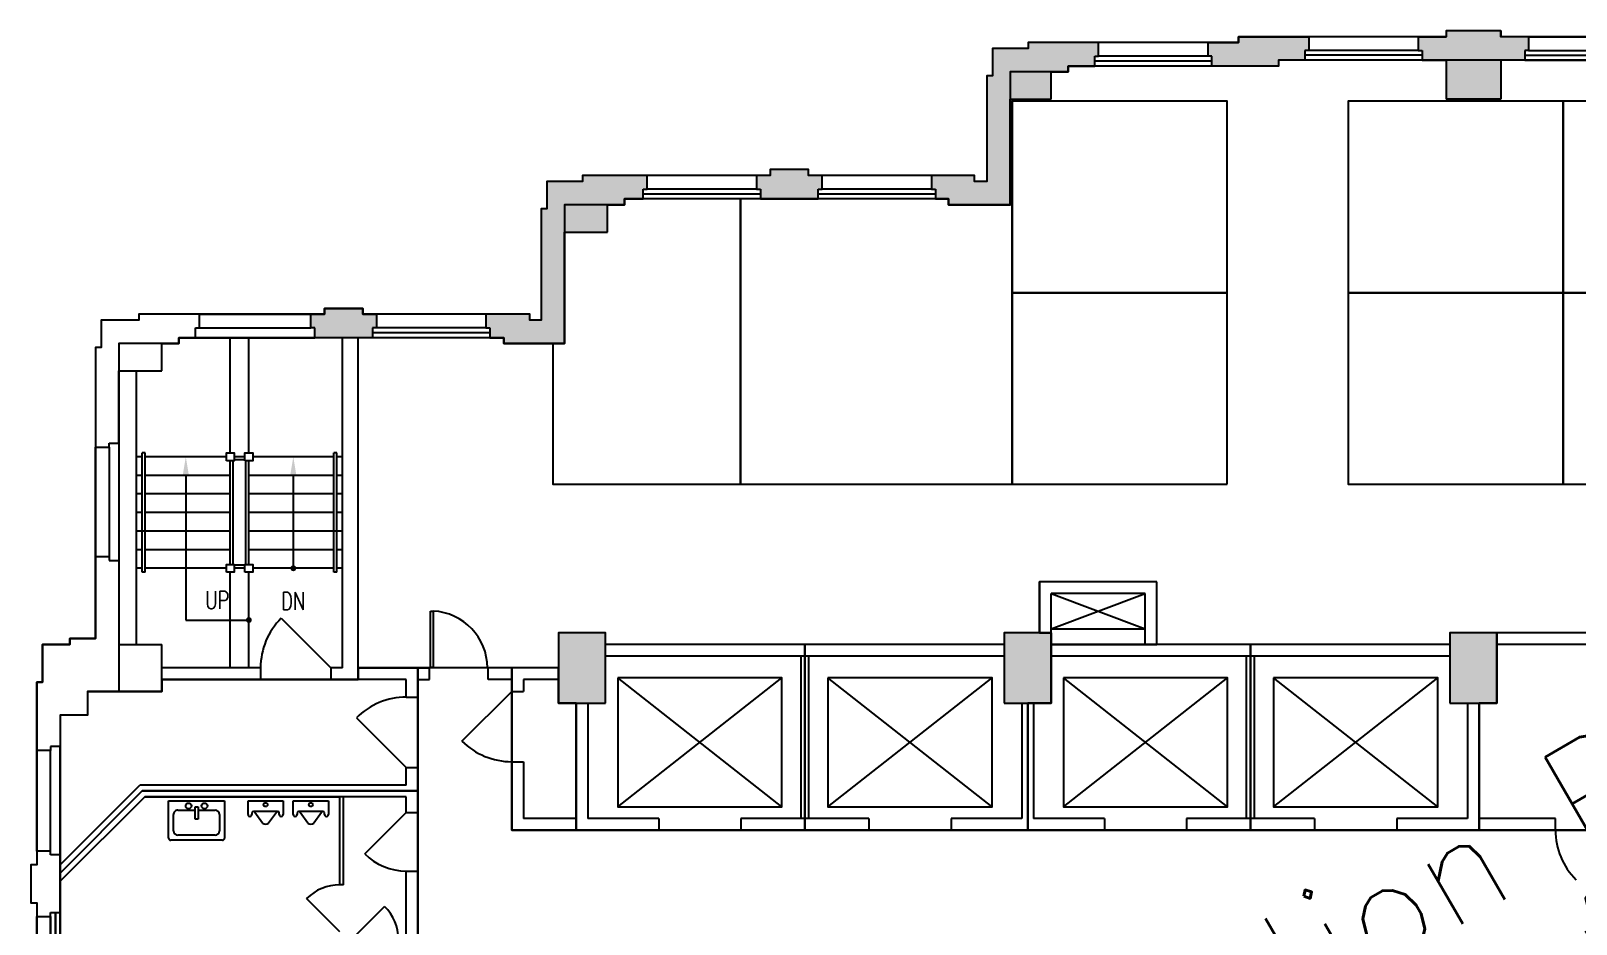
# Model space of a CAD drawing. Extents: x 17 to 1493, y -258 to 700.
# Drawn here: x 17 to 808, y 243 to 700 of the extents above; entities that cross this region are included whole.
import ezdxf
from ezdxf.enums import TextEntityAlignment as Align

# ---------------------------------------------------------------- set-up
doc = ezdxf.new("R2010")
doc.units = 0
doc.header["$LTSCALE"] = 120
doc.header["$MEASUREMENT"] = 0
doc.layers.get('0').update_dxf_attribs({"linetype": 'CONTINUOUS'})
for name, color, linetype in [('5', 7, 'CONTINUOUS'), ('BL', 6, 'CONTINUOUS'), ('BL$', 1, 'CONTINUOUS'), ('BL$TXT', 1, 'CONTINUOUS'), ('CA', 3, 'CONTINUOUS'), ('CA$', 11, 'CONTINUOUS'), ('CA$TXT', 11, 'CONTINUOUS'), ('DR', 30, 'CONTINUOUS'), ('EM', 2, 'CONTINUOUS'), ('EQ', 4, 'CONTINUOUS'), ('FN', 122, 'CONTINUOUS'), ('FP', 1, 'CONTINUOUS'), ('GPXDP-HL', 7, 'CONTINUOUS'), ('GROS', 6, 'CONTINUOUS'), ('GROS$', 20, 'CONTINUOUS'), ('GROS$TXT', 20, 'CONTINUOUS'), ('ND', 2, 'CONTINUOUS'), ('PB', 2, 'CONTINUOUS'), ('PL', 82, 'CONTINUOUS'), ('PL-ELVTR', 82, 'CONTINUOUS'), ('PL-MISC', 82, 'CONTINUOUS'), ('PL-STAIR', 82, 'CONTINUOUS'), ('PL-TOIL', 82, 'CONTINUOUS'), ('PN', 2, 'CONTINUOUS'), ('RACK', 4, 'CONTINUOUS'), ('REG-HAZMAT', 6, 'CONTINUOUS'), ('RM', 4, 'CONTINUOUS'), ('RM_', 142, 'CONTINUOUS'), ('SERV$TXT', 242, 'CONTINUOUS'), ('SMOKE-ZONE', 1, 'CONTINUOUS'), ('WA', 30, 'CONTINUOUS'), ('WA-EXT', 63, 'CONTINUOUS'), ('WN', 8, 'CONTINUOUS'), ('WY', 6, 'CONTINUOUS'), ('ZONE', 6, 'CONTINUOUS'), ('ZONE$', 14, 'CONTINUOUS'), ('ZONE$TXT', 14, 'CONTINUOUS'), ('ZONE-EMERGENCY', 6, 'CONTINUOUS'), ('ZONE-FIRE', 6, 'CONTINUOUS'), ('ZONE-HL', 6, 'CONTINUOUS'), ('ZONE-HVAC', 6, 'CONTINUOUS'), ('ZONE-SECURITY', 6, 'CONTINUOUS'), ('ZONE-SPRINKLER', 6, 'CONTINUOUS')]:
    doc.layers.add(name, color=color, linetype=linetype)
doc.styles.add('ASSETTEXT', font='simplex.shx')
doc.styles.get("Standard").update_dxf_attribs({"font": 'simplex.shx'})

# ---------------------------------------------------------------- blocks, each defined once
blk = doc.blocks.new('SINK')
at = {"linetype": 'Continuous'}
for p, q in [((-14.325829, 0), (-14.325829, 19.083838)), ((-13.225829, 20.183838), (13.225829, 20.183838)), ((-9.504101, 17.638093), (9.504101, 17.638093)), ((14.325829, 19.083838), (14.325829, 0)), ((-11.780083, 7.059775), (-11.780083, 15.362111)), ((-0.834839, 3.081502), (-0.834839, 9.398581)), ((-0.834839, 9.398581), (0.768051, 9.398581)), ((0.768051, 9.398581), (0.768051, 3.081502)), ((11.780083, 15.362111), (11.780083, 7.059775)), ((14.325829, 0), (-14.325829, 0)), ((-0.834839, 4.783793), (-9.504101, 4.783793)), ((0.768051, 3.081502), (-0.834839, 3.081502)), ((9.504101, 4.783793), (0.768051, 4.783793))]:
    blk.add_line(p, q, dxfattribs=at)
for centre in [(-4.107406, 2.619277), (4.040619, 2.619277)]:
    blk.add_circle(centre, 1.477372, dxfattribs=at)
for centre, radius, start, end in [((-13.225829, 19.083838), 1.1, 90, 180), ((-9.504101, 15.362111), 2.275982, 90, 180), ((9.504101, 15.362111), 2.275982, 0, 90), ((13.225829, 19.083838), 1.1, 0, 90), ((-9.504101, 7.059775), 2.275982, 180, 270), ((9.504101, 7.059775), 2.275982, 270, 0)]:
    blk.add_arc(centre, radius, start, end, dxfattribs=at)
blk = doc.blocks.new('ELEV')
for p, q in [((42, -6), (-42, -72)), ((-42, -6), (42, -72))]:
    blk.add_line(p, q)
at = {"transparency": 33554559}
blk.add_lwpolyline([(-42, -72), (-42, -6), (42, -6), (42, -72)], close=True, dxfattribs=at)
blk = doc.blocks.new('URINAL')
for p, q in [((0, -9), (0, 9)), ((0, 9), (7, 9)), ((5.5, 6), (5.5, -6)), ((7, 7), (6, 7)), ((6, 5.5), (11.5, 1.5)), ((11.5, -1.5), (6, -5.5)), ((6, -7), (7, -7)), ((7, -9), (0, -9))]:
    blk.add_line(p, q)
blk.add_circle((2, 0), 1)
for centre, radius, start, end in [((7, 8), 1, 270, 90), ((6.25, 6.25), 0.791, 108.43495, 251.56505), ((9.5, 0), 2.5, 323.1301, 36.8699), ((6.25, -6.25), 0.791, 108.43495, 251.56505), ((7, -8), 1, 270, 90)]:
    blk.add_arc(centre, radius, start, end)
blk = doc.blocks.new('WC-DOOR')
at = {"layer": 'PL-TOIL'}
blk.add_line((0, 0), (-16.970563, -16.970563), dxfattribs=at)
blk.add_arc((0, 0), 24, 180, 225, dxfattribs=at)
blk = doc.blocks.new('WNV')
for p, q in [((53.5, 5), (-2, 5)), ((53.5, 2.5), (-2, 2.5)), ((0, 0), (51.5, 0))]:
    blk.add_line(p, q)
at = {"layer": 'PL'}
blk.add_line((0, -7), (51.5, -7), dxfattribs=at)
blk = doc.blocks.new('WNH')
for p, q in [((-2, 5), (58, 5)), ((-2, 2.5), (58, 2.5)), ((0, 0), (56, 0))]:
    blk.add_line(p, q)
at = {"layer": 'PL'}
blk.add_line((0, -7), (56, -7), dxfattribs=at)
blk = doc.blocks.new('DR-S90')
for p, q in [((0.015, 0.00485), (0.015, 0.97)), ((0.015, 0.97), (0.062153, 0.97)), ((0.062153, 0.97), (0.062153, 0.00485)), ((0.062153, 0.00485), (0.015, 0.00485))]:
    blk.add_line(p, q)
blk.add_arc((0.015, 0), 0.97, 0, 87.216979)

msp = doc.modelspace()

# ---------------------------------------------------------------- hatches: boundary and pattern name
at = {"layer": 'WA-EXT'}
for points in [[(635.2, 696.98), (671.2, 696.98), (671.2, 689.98), (669.2, 689.98), (669.2, 684.98), (655.7, 684.98), (655.7, 681.98), (621.7, 681.98), (621.7, 686.98), (619.7, 686.98), (619.7, 693.98), (635.2, 693.98)], [(518.45, 610.98), (518.45, 664.98), (539.45, 664.98), (539.45, 678.98), (548.2, 678.98), (548.2, 681.98), (561.7, 681.98), (561.7, 686.98), (563.7, 686.98), (563.7, 693.98), (527.7, 693.98), (527.7, 690.98), (509.45, 690.98), (509.45, 676.98), (506.45, 676.98), (506.45, 622.98), (500.2, 622.98), (500.2, 625.98), (478.2, 625.98), (478.2, 618.98), (480.2, 618.98), (480.2, 613.98), (486.95, 613.98), (486.95, 610.98)], [(259.45, 539.98), (290.45, 539.98), (290.45, 596.98), (312.45, 596.98), (312.45, 610.98), (321.2, 610.98), (321.2, 613.98), (330.7, 613.98), (330.7, 618.98), (332.7, 618.98), (332.7, 625.98), (299.7, 625.98), (299.7, 622.98), (281.45, 622.98), (281.45, 608.98), (278.45, 608.98), (278.45, 551.98), (272.7, 551.98), (272.7, 554.98), (250.2, 554.98), (250.2, 547.98), (252.2, 547.98), (252.2, 542.98), (259.45, 542.98)], [(415.2, 628.98), (395.7, 628.98), (395.7, 625.98), (388.7, 625.98), (388.7, 618.98), (390.7, 618.98), (390.7, 613.98), (420.2, 613.98), (420.2, 618.98), (422.2, 618.98), (422.2, 625.98), (415.2, 625.98)], [(192.2, 547.98), (192.2, 542.98), (162.7, 542.98), (162.7, 547.98), (160.7, 547.98), (160.7, 554.98), (167.7, 554.98), (167.7, 557.98), (187.2, 557.98), (187.2, 554.98), (194.2, 554.98), (194.2, 547.98)], [(311.45, 355.98), (311.45, 391.98), (287.45, 391.98), (287.45, 355.98)], [(539.45, 391.98), (515.45, 391.98), (515.45, 355.98), (539.45, 355.98)], [(767.45, 391.98), (743.45, 391.98), (743.45, 355.98), (767.45, 355.98)]]:
    msp.add_hatch(color=256, dxfattribs=at).paths.add_polyline_path(points)
h = msp.add_hatch(color=256, dxfattribs=at)
h.paths.add_polyline_path([(769.45, 664.98), (741.45, 664.98), (741.45, 684.98), (729.2, 684.98), (729.2, 689.98), (727.2, 689.98), (727.2, 696.98), (741.45, 696.98), (741.45, 699.98), (769.45, 699.98), (769.45, 696.98), (783.7, 696.98), (783.7, 689.98), (781.7, 689.98), (781.7, 684.98), (769.45, 684.98)])
h.paths.add_polyline_path([(1117.2, 618.98), (1097.7, 618.98), (1097.7, 615.98), (1090.7, 615.98), (1090.7, 608.98), (1092.7, 608.98), (1092.7, 603.98), (1122.2, 603.98), (1122.2, 608.98), (1124.2, 608.98), (1124.2, 615.98), (1117.2, 615.98)])
h.paths.add_polyline_path([(1345.2, 537.98), (1325.7, 537.98), (1325.7, 534.98), (1318.7, 534.98), (1318.7, 527.98), (1320.7, 527.98), (1320.7, 522.98), (1350.2, 522.98), (1350.2, 527.98), (1352.2, 527.98), (1352.2, 534.98), (1345.2, 534.98)])
h.paths.add_polyline_path([(1408.2, 527.98), (1408.2, 534.98), (1438.2, 534.98), (1438.2, 531.98), (1457.45, 531.98), (1457.45, 517.98), (1460.45, 517.98), (1460.45, 474.98), (1453.45, 474.98), (1453.45, 476.98), (1448.45, 476.98), (1448.45, 505.98), (1427.45, 505.98), (1427.45, 519.98), (1418.7, 519.98), (1418.7, 522.98), (1410.2, 522.98), (1410.2, 527.98)])
h.paths.add_polyline_path([(1493.45, 176.73), (1490.45, 176.73), (1490.45, 169.73), (1483.45, 169.73), (1483.45, 171.73), (1478.45, 171.73), (1478.45, 193.23), (1483.45, 193.23), (1483.45, 195.23), (1490.45, 195.23), (1490.45, 188.23), (1493.45, 188.23)])

# ---------------------------------------------------------------- linework, layer by layer
at = {"layer": 'DR'}
for p, q in [((145.49, 399.44), (170.95, 373.98)), ((237.99, 336.53), (263.45, 361.98)), ((183.99, 348.44), (209.45, 322.98)), ((188.24, 278.77), (209.45, 299.98))]:
    msp.add_line(p, q, dxfattribs=at)
at = {"layer": 'DR', "linetype": 'Continuous'}
for centre, radius, start, end in [((170.95, 373.98), 36, 135, 180), ((209.45, 322.98), 36, 90, 135), ((263.45, 361.98), 36, 225, 270), ((833.45, 290.98), 36, 180, 225), ((209.45, 299.98), 30, 225, 270)]:
    msp.add_arc(centre, radius, start, end, dxfattribs=at)
at = {"layer": 'GROS$', "transparency": 33554559}
for points in [[(875.7, 696.98), (769.45, 696.98), (769.45, 699.98), (741.45, 699.98), (741.45, 696.98), (635.2, 696.98), (635.2, 693.98), (527.7, 693.98), (527.7, 690.98), (509.45, 690.98), (509.45, 676.98), (506.45, 676.98), (506.45, 622.98), (500.2, 622.98), (500.2, 625.98), (415.2, 625.98), (415.2, 628.98), (395.7, 628.98), (395.7, 625.98), (299.7, 625.98), (299.7, 622.98), (281.45, 622.98), (281.45, 608.98), (278.45, 608.98), (278.45, 551.98), (272.7, 551.98), (272.7, 554.98), (187.2, 554.98), (187.2, 557.98), (167.7, 557.98), (167.7, 554.98), (72.7, 554.98), (72.7, 551.98), (53.45, 551.98), (53.45, 537.98), (50.45, 537.98), (50.45, 388.98), (37.45, 388.98), (37.45, 385.98), (23.45, 385.98), (23.45, 366.73), (20.45, 366.73), (20.45, 273.23), (17.45, 273.23), (17.45, 253.73), (20.45, 253.73), (20.45, 188.23)], [(855.2, 684.98), (655.7, 684.98), (655.7, 681.98), (548.2, 681.98), (548.2, 678.98), (518.45, 678.98), (518.45, 610.98), (486.95, 610.98), (486.95, 613.98), (321.2, 613.98), (321.2, 610.98), (290.45, 610.98), (290.45, 539.98), (259.45, 539.98), (259.45, 542.98), (93.2, 542.98), (93.2, 539.98), (62.45, 539.98), (62.45, 361.98), (46.45, 361.98), (46.45, 349.73), (32.45, 349.73), (32.45, 220.98)]]:
    msp.add_lwpolyline(points, dxfattribs=at)
at = {"layer": 'PL'}
for p, q in [((103.7, 554.98), (160.7, 554.98)), ((71.45, 385.98), (71.45, 525.98)), ((50.45, 430.98), (50.45, 486.98)), ((20.45, 280.23), (20.45, 331.73))]:
    msp.add_line(p, q, dxfattribs=at)
at = {"layer": 'PL-MISC'}
for p, q in [((539.45, 411.98), (587.45, 393.98)), ((539.45, 393.98), (587.45, 411.98)), ((539.45, 393.98), (587.45, 393.98)), ((411.45, 296.98), (411.45, 379.98)), ((415.45, 296.98), (415.45, 379.98)), ((639.45, 296.98), (639.45, 379.98)), ((643.45, 296.98), (643.45, 379.98))]:
    msp.add_line(p, q, dxfattribs=at)
at = {"layer": 'PL-STAIR'}
for p, q in [((119.45, 483.98), (119.45, 542.98)), ((128.95, 483.98), (128.95, 542.98)), ((176.95, 373.98), (176.95, 542.98)), ((74.45, 422.98), (74.45, 483.98)), ((75.95, 483.98), (74.45, 483.98)), ((75.95, 422.98), (75.95, 483.98)), ((172.45, 422.98), (172.45, 483.98)), ((173.95, 483.98), (172.45, 483.98)), ((173.95, 422.98), (173.95, 483.98)), ((74.45, 481.98), (71.45, 481.98)), ((117.45, 481.98), (75.95, 481.98)), ((119.45, 426.98), (119.45, 479.98)), ((120.95, 426.98), (120.95, 479.98)), ((126.95, 481.98), (121.45, 481.98)), ((126.95, 480.48), (121.45, 480.48)), ((127.45, 426.98), (127.45, 479.98)), ((128.95, 426.98), (128.95, 479.98)), ((172.45, 481.98), (130.95, 481.98)), ((176.95, 481.98), (173.95, 481.98)), ((74.45, 472.48), (71.45, 472.48)), ((119.45, 472.48), (75.95, 472.48)), ((96.7, 471.98), (96.7, 398.48)), ((172.45, 472.48), (128.95, 472.48)), ((151.7, 471.98), (151.7, 424.98)), ((176.95, 472.48), (173.95, 472.48)), ((74.45, 462.98), (71.45, 462.98)), ((119.45, 462.98), (75.95, 462.98)), ((172.45, 462.98), (128.95, 462.98)), ((176.95, 462.98), (173.95, 462.98)), ((74.45, 453.48), (71.45, 453.48)), ((119.45, 453.48), (75.95, 453.48)), ((172.45, 453.48), (128.95, 453.48)), ((176.95, 453.48), (173.95, 453.48)), ((119.45, 443.98), (71.45, 443.98)), ((74.45, 443.98), (71.45, 443.98)), ((119.45, 443.98), (75.95, 443.98)), ((176.95, 443.98), (128.95, 443.98)), ((172.45, 443.98), (128.95, 443.98)), ((176.95, 443.98), (173.95, 443.98)), ((74.45, 434.48), (71.45, 434.48)), ((119.45, 434.48), (75.95, 434.48)), ((172.45, 434.48), (128.95, 434.48)), ((176.95, 434.48), (173.95, 434.48)), ((74.45, 424.98), (71.45, 424.98)), ((75.95, 422.98), (74.45, 422.98)), ((117.45, 424.98), (75.95, 424.98)), ((119.45, 373.98), (119.45, 422.98)), ((126.95, 426.48), (121.45, 426.48)), ((126.95, 424.98), (121.45, 424.98)), ((128.95, 373.98), (128.95, 422.98)), ((172.45, 424.98), (130.95, 424.98)), ((173.95, 422.98), (172.45, 422.98)), ((176.95, 424.98), (173.95, 424.98)), ((96.7, 398.48), (128.95, 398.48))]:
    msp.add_line(p, q, dxfattribs=at)
at = {"layer": 'PL-STAIR', "transparency": 33554559}
for points in [[(117.45, 479.98), (117.45, 483.98), (121.45, 483.98), (121.45, 479.98)], [(126.95, 479.98), (126.95, 483.98), (130.95, 483.98), (130.95, 479.98)], [(117.45, 422.98), (117.45, 426.98), (121.45, 426.98), (121.45, 422.98)], [(126.95, 422.98), (126.95, 426.98), (130.95, 426.98), (130.95, 422.98)]]:
    msp.add_lwpolyline(points, close=True, dxfattribs=at)
at = {"layer": 'PL-STAIR', "transparency": 33554559, "const_width": 1.5}
for points in [[(150.95, 424.98, 1), (152.45, 424.98, 1)], [(128.2, 398.48, 1), (129.7, 398.48, 1)]]:
    msp.add_lwpolyline(points, format="xyb", close=True, dxfattribs=at)
at = {"layer": 'PL-STAIR', "transparency": 33554559}
for points in [[(95.03, 471.98), (98.37, 471.98), (96.7, 481.98)], [(150.03, 471.98), (153.37, 471.98), (151.7, 481.98)]]:
    msp.add_solid(points, dxfattribs=at)
at = {"layer": 'PL-TOIL'}
for p, q in [((75.68, 307.98), (32.45, 264.75)), ((75.68, 307.98), (175.45, 307.98)), ((175.45, 262.98), (175.45, 307.98)), ((177.45, 262.98), (177.45, 307.98)), ((177.45, 262.98), (175.45, 262.98))]:
    msp.add_line(p, q, dxfattribs=at)
at = {"layer": 'RM_', "transparency": 33554559}
for points in [[(629.45, 565.98), (629.45, 663.98), (519.45, 663.98), (519.45, 565.98)], [(691.45, 565.98), (801.45, 565.98), (801.45, 663.98), (691.45, 663.98)], [(380.55, 613.98), (321.2, 613.98), (321.2, 610.98), (290.45, 610.98), (290.45, 539.98), (284.55, 539.98), (284.55, 467.98), (380.55, 467.98)], [(380.55, 467.98), (519.45, 467.98), (519.45, 565.98), (519.45, 610.98), (486.95, 610.98), (486.95, 613.98), (380.55, 613.98)], [(629.45, 467.98), (629.45, 565.98), (519.45, 565.98), (519.45, 467.98)], [(801.45, 467.98), (801.45, 565.98), (691.45, 565.98), (691.45, 467.98)], [(911.45, 467.98), (911.45, 565.98), (801.45, 565.98), (801.45, 467.98)], [(184.95, 542.98), (93.2, 542.98), (93.2, 539.98), (84.45, 539.98), (62.45, 539.98), (62.45, 525.98), (62.45, 361.98), (84.45, 361.98), (84.45, 367.98), (184.95, 367.98), (184.95, 373.98)], [(593.45, 417.98), (533.45, 417.98), (533.45, 391.98), (539.45, 391.98), (539.45, 385.98), (593.45, 385.98)], [(839.45, 391.98), (767.45, 391.98), (767.45, 355.98), (758.45, 355.98), (758.45, 290.98), (767.45, 290.98), (839.45, 290.98)], [(215.45, 373.98), (184.95, 373.98), (184.95, 367.98), (84.45, 367.98), (84.45, 361.98), (46.45, 361.98), (46.45, 349.73), (32.45, 349.73), (32.45, 268.99), (74.44, 310.98), (215.45, 310.98)], [(848.95, 290.98), (767.45, 290.98), (758.45, 290.98), (296.45, 290.98), (263.45, 290.98), (263.45, 373.98), (215.45, 373.98), (215.45, 310.98), (215.45, 202.98), (215.45, 118.98), (215.45, 67.98), (263.45, 67.98), (263.45, 150.98), (775.45, 150.98), (775.45, 148.98), (846.95, 148.98), (846.95, 220.98), (848.95, 220.98)], [(296.45, 355.98), (287.45, 355.98), (287.45, 373.98), (263.45, 373.98), (263.45, 290.98), (296.45, 290.98)], [(215.45, 310.98), (74.44, 310.98), (32.45, 268.99), (32.45, 176.98), (175.45, 176.98), (175.45, 202.98), (215.45, 202.98)]]:
    msp.add_lwpolyline(points, close=True, dxfattribs=at)
at = {"layer": 'RM_'}
for points in [[(801.45, 565.98), (911.45, 565.98), (911.45, 663.98), (801.45, 663.98), (801.45, 565.98)], [(413.45, 290.98), (413.45, 385.98), (311.45, 385.98), (311.45, 391.98), (287.45, 391.98), (287.45, 355.98), (296.45, 355.98), (296.45, 290.98), (413.45, 290.98)], [(527.45, 290.98), (527.45, 355.98), (539.45, 355.98), (539.45, 391.98), (515.45, 391.98), (515.45, 385.98), (413.45, 385.98), (413.45, 290.98), (527.45, 290.98)], [(758.45, 290.98), (758.45, 355.98), (767.45, 355.98), (767.45, 391.98), (743.45, 391.98), (743.45, 385.98), (641.45, 385.98), (641.45, 290.98), (758.45, 290.98)], [(641.45, 290.98), (641.45, 385.98), (593.45, 385.98), (593.45, 385.98), (539.45, 385.98), (539.45, 385.98), (539.45, 385.98), (539.45, 355.98), (527.45, 355.98), (527.45, 290.98), (641.45, 290.98)]]:
    msp.add_lwpolyline(points, dxfattribs=at)
at = {"layer": 'WA'}
for p, q in [((635.2, 693.98), (635.2, 696.98)), ((635.2, 696.98), (671.2, 696.98)), ((671.2, 696.98), (671.2, 689.98)), ((727.2, 696.98), (741.45, 696.98)), ((727.2, 696.98), (727.2, 689.98)), ((741.45, 699.98), (741.45, 696.98)), ((769.45, 699.98), (741.45, 699.98)), ((769.45, 699.98), (769.45, 696.98)), ((783.7, 696.98), (769.45, 696.98)), ((783.7, 696.98), (783.7, 689.98)), ((527.7, 690.98), (509.45, 690.98)), ((509.45, 690.98), (509.45, 676.98)), ((563.7, 693.98), (527.7, 693.98)), ((527.7, 693.98), (527.7, 690.98)), ((563.7, 686.98), (563.7, 693.98)), ((619.7, 686.98), (619.7, 693.98)), ((619.7, 693.98), (635.2, 693.98)), ((671.2, 689.98), (669.2, 689.98)), ((669.2, 689.98), (669.2, 684.98)), ((727.2, 689.98), (729.2, 689.98)), ((729.2, 689.98), (729.2, 684.98)), ((781.7, 689.98), (781.7, 684.98)), ((783.7, 689.98), (781.7, 689.98)), ((548.2, 681.98), (561.7, 681.98)), ((548.2, 678.98), (548.2, 681.98)), ((561.7, 681.98), (561.7, 686.98)), ((561.7, 686.98), (563.7, 686.98)), ((621.7, 686.98), (619.7, 686.98)), ((621.7, 681.98), (621.7, 686.98)), ((655.7, 681.98), (621.7, 681.98)), ((669.2, 684.98), (655.7, 684.98)), ((655.7, 684.98), (655.7, 681.98)), ((729.2, 684.98), (741.45, 684.98)), ((741.45, 684.98), (741.45, 664.98)), ((769.45, 684.98), (769.45, 664.98)), ((781.7, 684.98), (769.45, 684.98)), ((509.45, 676.98), (506.45, 676.98)), ((506.45, 676.98), (506.45, 622.98)), ((539.45, 664.98), (539.45, 678.98)), ((539.45, 678.98), (548.2, 678.98)), ((518.45, 610.98), (518.45, 664.98)), ((518.45, 664.98), (539.45, 664.98)), ((769.45, 664.98), (741.45, 664.98)), ((332.7, 625.98), (299.7, 625.98)), ((299.7, 625.98), (299.7, 622.98)), ((332.7, 618.98), (332.7, 625.98)), ((395.7, 625.98), (388.7, 625.98)), ((388.7, 625.98), (388.7, 618.98)), ((395.7, 628.98), (395.7, 625.98)), ((415.2, 628.98), (395.7, 628.98)), ((415.2, 625.98), (415.2, 628.98)), ((422.2, 625.98), (415.2, 625.98)), ((422.2, 618.98), (422.2, 625.98)), ((500.2, 625.98), (478.2, 625.98)), ((478.2, 625.98), (478.2, 618.98)), ((500.2, 622.98), (500.2, 625.98)), ((299.7, 622.98), (281.45, 622.98)), ((281.45, 622.98), (281.45, 608.98)), ((330.7, 613.98), (330.7, 618.98)), ((330.7, 618.98), (332.7, 618.98)), ((388.7, 618.98), (390.7, 618.98)), ((390.7, 618.98), (390.7, 613.98)), ((420.2, 613.98), (420.2, 618.98)), ((420.2, 618.98), (422.2, 618.98)), ((478.2, 618.98), (480.2, 618.98)), ((480.2, 618.98), (480.2, 613.98)), ((506.45, 622.98), (500.2, 622.98)), ((281.45, 608.98), (278.45, 608.98)), ((278.45, 608.98), (278.45, 551.98)), ((312.45, 596.98), (312.45, 610.98)), ((312.45, 610.98), (321.2, 610.98)), ((321.2, 613.98), (330.7, 613.98)), ((321.2, 610.98), (321.2, 613.98)), ((390.7, 613.98), (420.2, 613.98)), ((480.2, 613.98), (486.95, 613.98)), ((486.95, 613.98), (486.95, 610.98)), ((486.95, 610.98), (518.45, 610.98)), ((290.45, 539.98), (290.45, 596.98)), ((290.45, 596.98), (312.45, 596.98)), ((103.7, 554.98), (72.7, 554.98)), ((72.7, 554.98), (72.7, 551.98)), ((103.7, 547.98), (103.7, 554.98)), ((160.7, 547.98), (160.7, 554.98)), ((160.7, 554.98), (167.7, 554.98)), ((167.7, 554.98), (167.7, 557.98)), ((167.7, 557.98), (187.2, 557.98)), ((187.2, 557.98), (187.2, 554.98)), ((187.2, 554.98), (194.2, 554.98)), ((194.2, 554.98), (194.2, 547.98)), ((272.7, 554.98), (250.2, 554.98)), ((250.2, 554.98), (250.2, 547.98)), ((272.7, 551.98), (272.7, 554.98)), ((72.7, 551.98), (53.45, 551.98)), ((53.45, 551.98), (53.45, 537.98)), ((101.7, 542.98), (101.7, 547.98)), ((101.7, 547.98), (103.7, 547.98)), ((162.7, 547.98), (160.7, 547.98)), ((162.7, 542.98), (162.7, 547.98)), ((194.2, 547.98), (192.2, 547.98)), ((192.2, 547.98), (192.2, 542.98)), ((250.2, 547.98), (252.2, 547.98)), ((252.2, 547.98), (252.2, 542.98)), ((278.45, 551.98), (272.7, 551.98)), ((53.45, 537.98), (50.45, 537.98)), ((50.45, 537.98), (50.45, 486.98)), ((84.45, 525.98), (84.45, 539.98)), ((84.45, 539.98), (93.2, 539.98)), ((93.2, 539.98), (93.2, 542.98)), ((93.2, 542.98), (101.7, 542.98)), ((176.95, 542.98), (162.7, 542.98)), ((176.95, 373.98), (176.95, 542.98)), ((184.95, 373.98), (184.95, 542.98)), ((192.2, 542.98), (184.95, 542.98)), ((252.2, 542.98), (259.45, 542.98)), ((259.45, 542.98), (259.45, 539.98)), ((259.45, 539.98), (290.45, 539.98)), ((62.45, 488.98), (62.45, 525.98)), ((62.45, 525.98), (84.45, 525.98)), ((50.45, 486.98), (57.45, 486.98)), ((57.45, 486.98), (57.45, 488.98)), ((57.45, 488.98), (62.45, 488.98)), ((50.45, 388.98), (50.45, 430.98)), ((50.45, 430.98), (57.45, 430.98)), ((57.45, 430.98), (57.45, 428.98)), ((57.45, 428.98), (62.45, 428.98)), ((62.45, 428.98), (62.45, 385.98)), ((533.45, 391.98), (533.45, 417.98)), ((593.45, 417.98), (533.45, 417.98)), ((539.45, 391.98), (539.45, 411.98)), ((587.45, 411.98), (539.45, 411.98)), ((587.45, 385.98), (587.45, 411.98)), ((593.45, 385.98), (593.45, 417.98)), ((37.45, 385.98), (37.45, 388.98)), ((37.45, 388.98), (50.45, 388.98)), ((311.45, 391.98), (287.45, 391.98)), ((287.45, 391.98), (287.45, 373.98)), ((311.45, 385.98), (311.45, 391.98)), ((533.45, 391.98), (515.45, 391.98)), ((515.45, 391.98), (515.45, 385.98)), ((539.45, 385.98), (539.45, 391.98)), ((767.45, 391.98), (743.45, 391.98)), ((743.45, 391.98), (743.45, 385.98)), ((887.45, 391.98), (767.45, 391.98)), ((23.45, 385.98), (37.45, 385.98)), ((23.45, 366.73), (23.45, 385.98)), ((62.45, 385.98), (84.45, 385.98)), ((84.45, 373.98), (84.45, 385.98)), ((515.45, 385.98), (311.45, 385.98)), ((515.45, 379.98), (311.45, 379.98)), ((311.45, 355.98), (311.45, 379.98)), ((515.45, 379.98), (515.45, 355.98)), ((587.45, 385.98), (539.45, 385.98)), ((743.45, 379.98), (539.45, 379.98)), ((539.45, 355.98), (539.45, 379.98)), ((743.45, 385.98), (593.45, 385.98)), ((743.45, 379.98), (743.45, 355.98)), ((839.45, 385.98), (767.45, 385.98)), ((767.45, 355.98), (767.45, 385.98)), ((134.95, 373.98), (84.45, 373.98)), ((134.95, 373.98), (134.95, 367.98)), ((176.95, 373.98), (170.95, 373.98)), ((170.95, 373.98), (170.95, 367.98)), ((184.95, 373.98), (221.45, 373.98)), ((221.45, 367.98), (221.45, 373.98)), ((251.45, 367.98), (251.45, 373.98)), ((287.45, 373.98), (251.45, 373.98)), ((20.45, 331.73), (20.45, 366.73)), ((20.45, 366.73), (23.45, 366.73)), ((134.95, 367.98), (84.45, 367.98)), ((84.45, 361.98), (84.45, 367.98)), ((209.45, 367.98), (170.95, 367.98)), ((209.45, 358.98), (209.45, 367.98)), ((215.45, 358.98), (215.45, 367.98)), ((215.45, 367.98), (221.45, 367.98)), ((263.45, 367.98), (251.45, 367.98)), ((263.45, 367.98), (263.45, 361.98)), ((287.45, 367.98), (269.45, 367.98)), ((269.45, 367.98), (269.45, 361.98)), ((287.45, 367.98), (287.45, 355.98)), ((46.45, 361.98), (46.45, 349.73)), ((46.45, 361.98), (84.45, 361.98)), ((209.45, 358.98), (215.45, 358.98)), ((263.45, 361.98), (269.45, 361.98)), ((287.45, 355.98), (296.45, 355.98)), ((296.45, 355.98), (296.45, 296.98)), ((302.45, 355.98), (302.45, 296.98)), ((302.45, 355.98), (311.45, 355.98)), ((515.45, 355.98), (539.45, 355.98)), ((524.45, 355.98), (524.45, 296.98)), ((530.45, 355.98), (530.45, 296.98)), ((743.45, 355.98), (752.45, 355.98)), ((752.45, 355.98), (752.45, 296.98)), ((758.45, 355.98), (758.45, 296.98)), ((758.45, 355.98), (767.45, 355.98)), ((46.45, 349.73), (32.45, 349.73)), ((32.45, 349.73), (32.45, 333.73)), ((27.45, 333.73), (27.45, 331.73)), ((32.45, 333.73), (27.45, 333.73)), ((27.45, 331.73), (20.45, 331.73)), ((263.45, 325.98), (263.45, 290.98)), ((263.45, 325.98), (269.45, 325.98)), ((269.45, 325.98), (269.45, 296.98)), ((209.45, 313.98), (209.45, 322.98)), ((209.45, 322.98), (215.45, 322.98)), ((215.45, 299.98), (215.45, 322.98)), ((32.45, 273.23), (73.2, 313.98)), ((209.45, 313.98), (73.2, 313.98)), ((32.45, 264.75), (75.68, 307.98)), ((209.45, 307.98), (75.68, 307.98)), ((209.45, 299.98), (209.45, 307.98)), ((209.45, 299.98), (215.45, 299.98)), ((296.45, 296.98), (269.45, 296.98)), ((338.7, 296.98), (302.45, 296.98)), ((338.7, 296.98), (338.7, 290.98)), ((446.2, 296.98), (380.7, 296.98)), ((380.7, 296.98), (380.7, 290.98)), ((446.2, 296.98), (446.2, 290.98)), ((524.45, 296.98), (488.2, 296.98)), ((488.2, 296.98), (488.2, 290.98)), ((566.7, 296.98), (530.45, 296.98)), ((566.7, 296.98), (566.7, 290.98)), ((674.2, 296.98), (608.7, 296.98)), ((608.7, 296.98), (608.7, 290.98)), ((674.2, 296.98), (674.2, 290.98)), ((752.45, 296.98), (716.2, 296.98)), ((716.2, 296.98), (716.2, 290.98)), ((797.45, 296.98), (758.45, 296.98)), ((797.4, 290.94), (797.4, 296.98)), ((338.7, 290.98), (263.45, 290.98)), ((446.2, 290.98), (380.7, 290.98)), ((566.7, 290.98), (488.2, 290.98)), ((674.2, 290.98), (608.7, 290.98)), ((797.45, 290.98), (716.2, 290.98)), ((27.45, 280.23), (20.45, 280.23)), ((20.45, 280.23), (20.45, 273.23)), ((27.45, 278.23), (27.45, 280.23)), ((32.45, 278.23), (27.45, 278.23)), ((32.45, 273.23), (32.45, 278.23)), ((20.45, 273.23), (17.45, 273.23)), ((17.45, 273.23), (17.45, 253.73)), ((209.45, 202.98), (209.45, 269.98)), ((209.45, 269.98), (215.45, 269.98)), ((215.45, 111.5), (215.45, 269.98)), ((32.45, 248.73), (32.45, 264.75)), ((17.45, 253.73), (20.45, 253.73)), ((20.45, 253.73), (20.45, 246.73)), ((20.45, 246.73), (27.45, 246.73)), ((27.45, 246.73), (27.45, 248.73)), ((27.45, 248.73), (32.45, 248.73))]:
    msp.add_line(p, q, dxfattribs=at)
at = {"layer": 'WA-EXT', "color": 7}
for p, q in [((635.2, 693.98), (635.2, 696.98)), ((635.2, 696.98), (671.2, 696.98)), ((671.2, 696.98), (671.2, 689.98)), ((727.2, 696.98), (741.45, 696.98)), ((727.2, 696.98), (727.2, 689.98)), ((741.45, 699.98), (741.45, 696.98)), ((769.45, 699.98), (741.45, 699.98)), ((769.45, 699.98), (769.45, 696.98)), ((783.7, 696.98), (769.45, 696.98)), ((783.7, 696.98), (783.7, 689.98)), ((527.7, 690.98), (509.45, 690.98)), ((509.45, 690.98), (509.45, 676.98)), ((563.7, 693.98), (527.7, 693.98)), ((527.7, 693.98), (527.7, 690.98)), ((563.7, 686.98), (563.7, 693.98)), ((619.7, 686.98), (619.7, 693.98)), ((619.7, 693.98), (635.2, 693.98)), ((671.2, 689.98), (669.2, 689.98)), ((669.2, 689.98), (669.2, 684.98)), ((727.2, 689.98), (729.2, 689.98)), ((729.2, 689.98), (729.2, 684.98)), ((781.7, 689.98), (781.7, 684.98)), ((783.7, 689.98), (781.7, 689.98)), ((548.2, 681.98), (561.7, 681.98)), ((548.2, 678.98), (548.2, 681.98)), ((561.7, 681.98), (561.7, 686.98)), ((561.7, 686.98), (563.7, 686.98)), ((621.7, 686.98), (619.7, 686.98)), ((621.7, 681.98), (621.7, 686.98)), ((655.7, 681.98), (621.7, 681.98)), ((669.2, 684.98), (655.7, 684.98)), ((655.7, 684.98), (655.7, 681.98)), ((729.2, 684.98), (741.45, 684.98)), ((741.45, 684.98), (741.45, 664.98)), ((769.45, 684.98), (769.45, 664.98)), ((781.7, 684.98), (769.45, 684.98)), ((509.45, 676.98), (506.45, 676.98)), ((506.45, 676.98), (506.45, 622.98)), ((539.45, 664.98), (539.45, 678.98)), ((539.45, 678.98), (548.2, 678.98)), ((518.45, 664.98), (539.45, 664.98)), ((518.45, 610.98), (518.45, 664.98)), ((769.45, 664.98), (741.45, 664.98)), ((332.7, 625.98), (299.7, 625.98)), ((299.7, 625.98), (299.7, 622.98)), ((332.7, 618.98), (332.7, 625.98)), ((395.7, 625.98), (388.7, 625.98)), ((388.7, 625.98), (388.7, 618.98)), ((395.7, 628.98), (395.7, 625.98)), ((415.2, 628.98), (395.7, 628.98)), ((415.2, 625.98), (415.2, 628.98)), ((422.2, 625.98), (415.2, 625.98)), ((422.2, 618.98), (422.2, 625.98)), ((500.2, 625.98), (478.2, 625.98)), ((478.2, 625.98), (478.2, 618.98)), ((500.2, 622.98), (500.2, 625.98)), ((299.7, 622.98), (281.45, 622.98)), ((281.45, 622.98), (281.45, 608.98)), ((330.7, 613.98), (330.7, 618.98)), ((330.7, 618.98), (332.7, 618.98)), ((388.7, 618.98), (390.7, 618.98)), ((390.7, 618.98), (390.7, 613.98)), ((420.2, 613.98), (420.2, 618.98)), ((420.2, 618.98), (422.2, 618.98)), ((478.2, 618.98), (480.2, 618.98)), ((480.2, 618.98), (480.2, 613.98)), ((506.45, 622.98), (500.2, 622.98)), ((281.45, 608.98), (278.45, 608.98)), ((278.45, 608.98), (278.45, 551.98)), ((312.45, 596.98), (312.45, 610.98)), ((312.45, 610.98), (321.2, 610.98)), ((321.2, 613.98), (330.7, 613.98)), ((321.2, 610.98), (321.2, 613.98)), ((390.7, 613.98), (420.2, 613.98)), ((480.2, 613.98), (486.95, 613.98)), ((486.95, 613.98), (486.95, 610.98)), ((486.95, 610.98), (518.45, 610.98)), ((290.45, 539.98), (290.45, 596.98)), ((290.45, 596.98), (312.45, 596.98)), ((103.7, 554.98), (72.7, 554.98)), ((72.7, 554.98), (72.7, 551.98)), ((103.7, 547.98), (103.7, 554.98)), ((160.7, 547.98), (160.7, 554.98)), ((160.7, 554.98), (167.7, 554.98)), ((167.7, 554.98), (167.7, 557.98)), ((167.7, 557.98), (187.2, 557.98)), ((187.2, 557.98), (187.2, 554.98)), ((187.2, 554.98), (194.2, 554.98)), ((194.2, 554.98), (194.2, 547.98)), ((272.7, 554.98), (250.2, 554.98)), ((250.2, 554.98), (250.2, 547.98)), ((272.7, 551.98), (272.7, 554.98)), ((72.7, 551.98), (53.45, 551.98)), ((53.45, 551.98), (53.45, 537.98)), ((101.7, 542.98), (101.7, 547.98)), ((101.7, 547.98), (103.7, 547.98)), ((162.7, 547.98), (160.7, 547.98)), ((162.7, 542.98), (162.7, 547.98)), ((194.2, 547.98), (192.2, 547.98)), ((192.2, 547.98), (192.2, 542.98)), ((250.2, 547.98), (252.2, 547.98)), ((252.2, 547.98), (252.2, 542.98)), ((278.45, 551.98), (272.7, 551.98)), ((53.45, 537.98), (50.45, 537.98)), ((50.45, 537.98), (50.45, 486.98)), ((84.45, 525.98), (84.45, 539.98)), ((84.45, 539.98), (93.2, 539.98)), ((93.2, 539.98), (93.2, 542.98)), ((93.2, 542.98), (101.7, 542.98)), ((192.2, 542.98), (162.7, 542.98)), ((252.2, 542.98), (259.45, 542.98)), ((259.45, 542.98), (259.45, 539.98)), ((259.45, 539.98), (290.45, 539.98)), ((62.45, 488.98), (62.45, 525.98)), ((62.45, 525.98), (84.45, 525.98)), ((50.45, 486.98), (57.45, 486.98)), ((57.45, 486.98), (57.45, 488.98)), ((57.45, 488.98), (62.45, 488.98)), ((50.45, 388.98), (50.45, 430.98)), ((50.45, 430.98), (57.45, 430.98)), ((57.45, 430.98), (57.45, 428.98)), ((57.45, 428.98), (62.45, 428.98)), ((62.45, 428.98), (62.45, 385.98)), ((37.45, 385.98), (37.45, 388.98)), ((37.45, 388.98), (50.45, 388.98)), ((311.45, 391.98), (287.45, 391.98)), ((287.45, 391.98), (287.45, 355.98)), ((311.45, 355.98), (311.45, 391.98)), ((515.45, 391.98), (515.45, 355.98)), ((539.45, 391.98), (515.45, 391.98)), ((539.45, 355.98), (539.45, 391.98)), ((743.45, 391.98), (743.45, 355.98)), ((767.45, 391.98), (743.45, 391.98)), ((767.45, 355.98), (767.45, 391.98)), ((23.45, 385.98), (37.45, 385.98)), ((23.45, 366.73), (23.45, 385.98)), ((62.45, 385.98), (84.45, 385.98)), ((84.45, 361.98), (84.45, 385.98)), ((20.45, 331.73), (20.45, 366.73)), ((20.45, 366.73), (23.45, 366.73)), ((46.45, 361.98), (46.45, 349.73)), ((46.45, 361.98), (84.45, 361.98)), ((287.45, 355.98), (311.45, 355.98)), ((515.45, 355.98), (539.45, 355.98)), ((743.45, 355.98), (767.45, 355.98)), ((46.45, 349.73), (32.45, 349.73)), ((32.45, 349.73), (32.45, 333.73)), ((27.45, 333.73), (27.45, 331.73)), ((32.45, 333.73), (27.45, 333.73)), ((27.45, 331.73), (20.45, 331.73)), ((27.45, 280.23), (20.45, 280.23)), ((20.45, 280.23), (20.45, 273.23)), ((27.45, 278.23), (27.45, 280.23)), ((32.45, 278.23), (27.45, 278.23)), ((32.45, 248.73), (32.45, 278.23)), ((20.45, 273.23), (17.45, 273.23)), ((17.45, 273.23), (17.45, 253.73)), ((17.45, 253.73), (20.45, 253.73)), ((20.45, 253.73), (20.45, 246.73)), ((20.45, 246.73), (27.45, 246.73)), ((27.45, 246.73), (27.45, 248.73)), ((27.45, 248.73), (32.45, 248.73))]:
    msp.add_line(p, q, dxfattribs=at)
at = {"layer": 'WN'}
for p, q in [((103.7, 547.98), (160.7, 547.98)), ((101.7, 542.98), (162.7, 542.98)), ((57.45, 486.98), (57.45, 430.98)), ((62.45, 488.98), (62.45, 428.98)), ((32.45, 278.23), (32.45, 333.73)), ((27.45, 280.23), (27.45, 331.73))]:
    msp.add_line(p, q, dxfattribs=at)

# ---------------------------------------------------------------- block references
at = {"layer": 'DR', "xscale": 30, "yscale": 30}
msp.add_blockref('DR-S90', (221.45, 373.98), dxfattribs=at)
at = {"layer": 'PL-ELVTR', "xscale": -1, "rotation": 180}
for p in [(359.7, 296.95), (467.2, 296.95), (587.7, 296.95), (695.2, 296.95)]:
    msp.add_blockref('ELEV', p, dxfattribs=at)
at = {"layer": 'PL-TOIL'}
for name, p, rotation in [('SINK', (102.18, 305.98), 180), ('URINAL', (137.52, 305.98), 270), ('URINAL', (160.67, 305.98), 270), ('WC-DOOR', (175.45, 238.98), 270), ('WC-DOOR', (181.45, 234.98), 180)]:
    msp.add_blockref(name, p, dxfattribs=dict(at, rotation=rotation))
at = {"layer": 'WN', "rotation": 180}
for p in [(727.2, 689.98), (619.7, 686.98), (388.7, 618.98), (478.2, 618.98), (250.2, 547.98)]:
    msp.add_blockref('WNH', p, dxfattribs=at)
at = {"layer": 'WN', "xscale": -1, "rotation": 180}
msp.add_blockref('WNH', (783.7, 689.98), dxfattribs=at)
at = {"layer": 'WN', "xscale": -1, "yscale": -1, "rotation": 90}
msp.add_blockref('WNV', (27.45, 246.73), dxfattribs=at)
at = {"layer": 'WN', "yscale": -1, "rotation": 90}
msp.add_blockref('WNV', (27.45, 195.23), dxfattribs=at)

# ---------------------------------------------------------------- texts
at = {"color": 16, "insert": (736.86, 216, 2), "char_height": 52.8, "attachment_point": 5, "rotation": 29.9995, "line_spacing_factor": 0.8}
msp.add_mtext('For Demonstration Purposes Only\\PTailor Made Software, Ltd', dxfattribs=at)
at = {"layer": '5', "color": 16, "insert": (736.86, 216, 2), "char_height": 52.8, "attachment_point": 5, "rotation": 29.9995, "line_spacing_factor": 0.8}
msp.add_mtext('For Demonstration Purposes Only\\PTailor Made Software, Ltd', dxfattribs=at)
at = {"layer": 'BL', "color": 16, "insert": (736.86, 216, 2), "char_height": 52.8, "attachment_point": 5, "rotation": 29.9995, "line_spacing_factor": 0.8}
msp.add_mtext('For Demonstration Purposes Only\\PTailor Made Software, Ltd', dxfattribs=at)
at = {"layer": 'BL$', "color": 16, "insert": (736.86, 216, 2), "char_height": 52.8, "attachment_point": 5, "rotation": 29.9995, "line_spacing_factor": 0.8}
msp.add_mtext('For Demonstration Purposes Only\\PTailor Made Software, Ltd', dxfattribs=at)
at = {"layer": 'BL$TXT', "color": 16, "insert": (736.86, 216, 2), "char_height": 52.8, "attachment_point": 5, "rotation": 29.9995, "line_spacing_factor": 0.8}
msp.add_mtext('For Demonstration Purposes Only\\PTailor Made Software, Ltd', dxfattribs=at)
at = {"layer": 'CA', "color": 16, "insert": (736.86, 216, 2), "char_height": 52.8, "attachment_point": 5, "rotation": 29.9995, "line_spacing_factor": 0.8}
msp.add_mtext('For Demonstration Purposes Only\\PTailor Made Software, Ltd', dxfattribs=at)
at = {"layer": 'CA$', "color": 16, "insert": (736.86, 216, 2), "char_height": 52.8, "attachment_point": 5, "rotation": 29.9995, "line_spacing_factor": 0.8}
msp.add_mtext('For Demonstration Purposes Only\\PTailor Made Software, Ltd', dxfattribs=at)
at = {"layer": 'CA$TXT', "color": 16, "insert": (736.86, 216, 2), "char_height": 52.8, "attachment_point": 5, "rotation": 29.9995, "line_spacing_factor": 0.8}
msp.add_mtext('For Demonstration Purposes Only\\PTailor Made Software, Ltd', dxfattribs=at)
at = {"layer": 'DR', "color": 16, "insert": (736.86, 216, 2), "char_height": 52.8, "attachment_point": 5, "rotation": 29.9995, "line_spacing_factor": 0.8}
msp.add_mtext('For Demonstration Purposes Only\\PTailor Made Software, Ltd', dxfattribs=at)
at = {"layer": 'EM', "color": 16, "insert": (736.86, 216, 2), "char_height": 52.8, "attachment_point": 5, "rotation": 29.9995, "line_spacing_factor": 0.8}
msp.add_mtext('For Demonstration Purposes Only\\PTailor Made Software, Ltd', dxfattribs=at)
at = {"layer": 'EQ', "color": 16, "insert": (736.86, 216, 2), "char_height": 52.8, "attachment_point": 5, "rotation": 29.9995, "line_spacing_factor": 0.8}
msp.add_mtext('For Demonstration Purposes Only\\PTailor Made Software, Ltd', dxfattribs=at)
at = {"layer": 'FN', "color": 16, "insert": (736.86, 216, 2), "char_height": 52.8, "attachment_point": 5, "rotation": 29.9995, "line_spacing_factor": 0.8}
msp.add_mtext('For Demonstration Purposes Only\\PTailor Made Software, Ltd', dxfattribs=at)
at = {"layer": 'FP', "color": 16, "insert": (736.86, 216, 2), "char_height": 52.8, "attachment_point": 5, "rotation": 29.9995, "line_spacing_factor": 0.8}
msp.add_mtext('For Demonstration Purposes Only\\PTailor Made Software, Ltd', dxfattribs=at)
at = {"layer": 'GPXDP-HL', "color": 16, "insert": (736.86, 216, 2), "char_height": 52.8, "attachment_point": 5, "rotation": 29.9995, "line_spacing_factor": 0.8}
msp.add_mtext('For Demonstration Purposes Only\\PTailor Made Software, Ltd', dxfattribs=at)
at = {"layer": 'GROS', "color": 16, "insert": (736.86, 216, 2), "char_height": 52.8, "attachment_point": 5, "rotation": 29.9995, "line_spacing_factor": 0.8}
msp.add_mtext('For Demonstration Purposes Only\\PTailor Made Software, Ltd', dxfattribs=at)
at = {"layer": 'GROS$', "color": 16, "insert": (736.86, 216, 2), "char_height": 52.8, "attachment_point": 5, "rotation": 29.9995, "line_spacing_factor": 0.8}
msp.add_mtext('For Demonstration Purposes Only\\PTailor Made Software, Ltd', dxfattribs=at)
at = {"layer": 'GROS$TXT', "color": 16, "insert": (736.86, 216, 2), "char_height": 52.8, "attachment_point": 5, "rotation": 29.9995, "line_spacing_factor": 0.8}
msp.add_mtext('For Demonstration Purposes Only\\PTailor Made Software, Ltd', dxfattribs=at)
at = {"layer": 'ND', "color": 16, "insert": (736.86, 216, 2), "char_height": 52.8, "attachment_point": 5, "rotation": 29.9995, "line_spacing_factor": 0.8}
msp.add_mtext('For Demonstration Purposes Only\\PTailor Made Software, Ltd', dxfattribs=at)
at = {"layer": 'PB', "color": 16, "insert": (736.86, 216, 2), "char_height": 52.8, "attachment_point": 5, "rotation": 29.9995, "line_spacing_factor": 0.8}
msp.add_mtext('For Demonstration Purposes Only\\PTailor Made Software, Ltd', dxfattribs=at)
at = {"layer": 'PL', "color": 16, "insert": (736.86, 216, 2), "char_height": 52.8, "attachment_point": 5, "rotation": 29.9995, "line_spacing_factor": 0.8}
msp.add_mtext('For Demonstration Purposes Only\\PTailor Made Software, Ltd', dxfattribs=at)
at = {"layer": 'PL-ELVTR', "color": 16, "insert": (736.86, 216, 2), "char_height": 52.8, "attachment_point": 5, "rotation": 29.9995, "line_spacing_factor": 0.8}
msp.add_mtext('For Demonstration Purposes Only\\PTailor Made Software, Ltd', dxfattribs=at)
at = {"layer": 'PL-MISC', "color": 16, "insert": (736.86, 216, 2), "char_height": 52.8, "attachment_point": 5, "rotation": 29.9995, "line_spacing_factor": 0.8}
msp.add_mtext('For Demonstration Purposes Only\\PTailor Made Software, Ltd', dxfattribs=at)
at = {"layer": 'PL-STAIR', "style": 'ASSETTEXT', "width": 0.75}
msp.add_text('UP', height=9, dxfattribs=at).set_placement((112.82, 401.48), align=Align.BOTTOM_CENTER)
msp.add_text('DN', height=9, dxfattribs=at).set_placement((151.7, 412.66), align=Align.TOP_CENTER)
at = {"layer": 'PL-STAIR', "color": 16, "insert": (736.86, 216, 2), "char_height": 52.8, "attachment_point": 5, "rotation": 29.9995, "line_spacing_factor": 0.8}
msp.add_mtext('For Demonstration Purposes Only\\PTailor Made Software, Ltd', dxfattribs=at)
at = {"layer": 'PL-TOIL', "color": 16, "insert": (736.86, 216, 2), "char_height": 52.8, "attachment_point": 5, "rotation": 29.9995, "line_spacing_factor": 0.8}
msp.add_mtext('For Demonstration Purposes Only\\PTailor Made Software, Ltd', dxfattribs=at)
at = {"layer": 'PN', "color": 16, "insert": (736.86, 216, 2), "char_height": 52.8, "attachment_point": 5, "rotation": 29.9995, "line_spacing_factor": 0.8}
msp.add_mtext('For Demonstration Purposes Only\\PTailor Made Software, Ltd', dxfattribs=at)
at = {"layer": 'RACK', "color": 16, "insert": (736.86, 216, 2), "char_height": 52.8, "attachment_point": 5, "rotation": 29.9995, "line_spacing_factor": 0.8}
msp.add_mtext('For Demonstration Purposes Only\\PTailor Made Software, Ltd', dxfattribs=at)
at = {"layer": 'REG-HAZMAT', "color": 16, "insert": (736.86, 216, 2), "char_height": 52.8, "attachment_point": 5, "rotation": 29.9995, "line_spacing_factor": 0.8}
msp.add_mtext('For Demonstration Purposes Only\\PTailor Made Software, Ltd', dxfattribs=at)
at = {"layer": 'RM', "color": 16, "insert": (736.86, 216, 2), "char_height": 52.8, "attachment_point": 5, "rotation": 29.9995, "line_spacing_factor": 0.8}
msp.add_mtext('For Demonstration Purposes Only\\PTailor Made Software, Ltd', dxfattribs=at)
at = {"layer": 'RM_', "color": 16, "insert": (736.86, 216, 2), "char_height": 52.8, "attachment_point": 5, "rotation": 29.9995, "line_spacing_factor": 0.8}
msp.add_mtext('For Demonstration Purposes Only\\PTailor Made Software, Ltd', dxfattribs=at)
at = {"layer": 'SERV$TXT', "color": 16, "insert": (736.86, 216, 2), "char_height": 52.8, "attachment_point": 5, "rotation": 29.9995, "line_spacing_factor": 0.8}
msp.add_mtext('For Demonstration Purposes Only\\PTailor Made Software, Ltd', dxfattribs=at)
at = {"layer": 'SMOKE-ZONE', "color": 16, "insert": (736.86, 216, 2), "char_height": 52.8, "attachment_point": 5, "rotation": 29.9995, "line_spacing_factor": 0.8}
msp.add_mtext('For Demonstration Purposes Only\\PTailor Made Software, Ltd', dxfattribs=at)
at = {"layer": 'WA', "color": 16, "insert": (736.86, 216, 2), "char_height": 52.8, "attachment_point": 5, "rotation": 29.9995, "line_spacing_factor": 0.8}
msp.add_mtext('For Demonstration Purposes Only\\PTailor Made Software, Ltd', dxfattribs=at)
at = {"layer": 'WA-EXT', "color": 16, "insert": (736.86, 216, 2), "char_height": 52.8, "attachment_point": 5, "rotation": 29.9995, "line_spacing_factor": 0.8}
msp.add_mtext('For Demonstration Purposes Only\\PTailor Made Software, Ltd', dxfattribs=at)
at = {"layer": 'WN', "color": 16, "insert": (736.86, 216, 2), "char_height": 52.8, "attachment_point": 5, "rotation": 29.9995, "line_spacing_factor": 0.8}
msp.add_mtext('For Demonstration Purposes Only\\PTailor Made Software, Ltd', dxfattribs=at)
at = {"layer": 'WY', "color": 16, "insert": (736.86, 216, 2), "char_height": 52.8, "attachment_point": 5, "rotation": 29.9995, "line_spacing_factor": 0.8}
msp.add_mtext('For Demonstration Purposes Only\\PTailor Made Software, Ltd', dxfattribs=at)
at = {"layer": 'ZONE', "color": 16, "insert": (736.86, 216, 2), "char_height": 52.8, "attachment_point": 5, "rotation": 29.9995, "line_spacing_factor": 0.8}
msp.add_mtext('For Demonstration Purposes Only\\PTailor Made Software, Ltd', dxfattribs=at)
at = {"layer": 'ZONE$', "color": 16, "insert": (736.86, 216, 2), "char_height": 52.8, "attachment_point": 5, "rotation": 29.9995, "line_spacing_factor": 0.8}
msp.add_mtext('For Demonstration Purposes Only\\PTailor Made Software, Ltd', dxfattribs=at)
at = {"layer": 'ZONE$TXT', "color": 16, "insert": (736.86, 216, 2), "char_height": 52.8, "attachment_point": 5, "rotation": 29.9995, "line_spacing_factor": 0.8}
msp.add_mtext('For Demonstration Purposes Only\\PTailor Made Software, Ltd', dxfattribs=at)
at = {"layer": 'ZONE-EMERGENCY', "color": 16, "insert": (736.86, 216, 2), "char_height": 52.8, "attachment_point": 5, "rotation": 29.9995, "line_spacing_factor": 0.8}
msp.add_mtext('For Demonstration Purposes Only\\PTailor Made Software, Ltd', dxfattribs=at)
at = {"layer": 'ZONE-FIRE', "color": 16, "insert": (736.86, 216, 2), "char_height": 52.8, "attachment_point": 5, "rotation": 29.9995, "line_spacing_factor": 0.8}
msp.add_mtext('For Demonstration Purposes Only\\PTailor Made Software, Ltd', dxfattribs=at)
at = {"layer": 'ZONE-HL', "color": 16, "insert": (736.86, 216, 2), "char_height": 52.8, "attachment_point": 5, "rotation": 29.9995, "line_spacing_factor": 0.8}
msp.add_mtext('For Demonstration Purposes Only\\PTailor Made Software, Ltd', dxfattribs=at)
at = {"layer": 'ZONE-HVAC', "color": 16, "insert": (736.86, 216, 2), "char_height": 52.8, "attachment_point": 5, "rotation": 29.9995, "line_spacing_factor": 0.8}
msp.add_mtext('For Demonstration Purposes Only\\PTailor Made Software, Ltd', dxfattribs=at)
at = {"layer": 'ZONE-SECURITY', "color": 16, "insert": (736.86, 216, 2), "char_height": 52.8, "attachment_point": 5, "rotation": 29.9995, "line_spacing_factor": 0.8}
msp.add_mtext('For Demonstration Purposes Only\\PTailor Made Software, Ltd', dxfattribs=at)
at = {"layer": 'ZONE-SPRINKLER', "color": 16, "insert": (736.86, 216, 2), "char_height": 52.8, "attachment_point": 5, "rotation": 29.9995, "line_spacing_factor": 0.8}
msp.add_mtext('For Demonstration Purposes Only\\PTailor Made Software, Ltd', dxfattribs=at)

doc.saveas('drawing.dxf')
